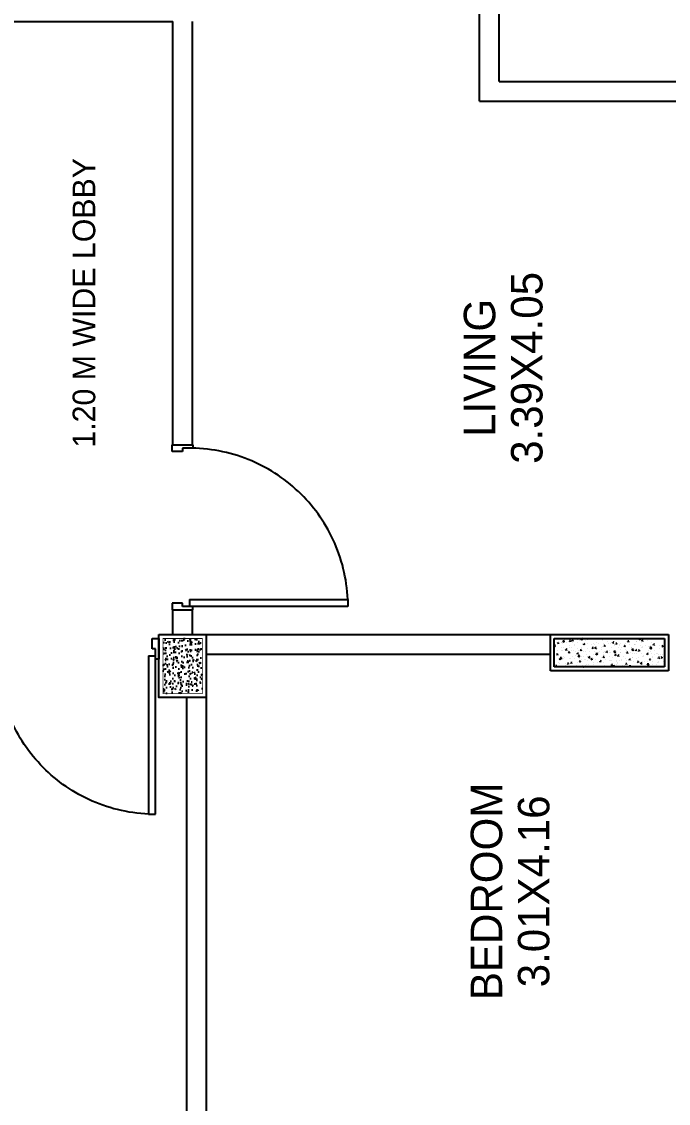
# Model space of a CAD drawing. Header units: inches. Extents: x 182687 to 187672, y -88924 to -84846.
# Drawn here: x 182988.7 to 183149.5, y -86506.3 to -86237.3 of the extents above; entities that cross this region are included whole.
import ezdxf
from ezdxf.enums import TextEntityAlignment as Align

# ---------------------------------------------------------------- set-up
doc = ezdxf.new("R2010")
doc.units = ezdxf.units.IN
doc.header["$MEASUREMENT"] = 0
doc.linetypes.add('PROYECCION', pattern=[19.049999999999997, 12.7, -6.35])
doc.styles.add('HemBha', font='GOTHIC.TTF')

# ---------------------------------------------------------------- blocks, each defined once
blk = doc.blocks.new('REVISED COL LAYOUT')
h = blk.add_hatch()
h.set_pattern_fill('AR-CONC', color=5, scale=10, angle=-90.00000000000001, style=0)
h.set_pattern_definition([(320, (94993.93391501803, -40189.34787815688), (-6.275213498259524, -71.72601826007535), [7.5, -82.5]), (265, (94993.93391501803, -40189.34787815688), (75.21921337000119, 13.87513336129999), [6, -66]), (10.45144445999999, (94993.41098061803, -40195.32504625688), (68.94399909686292, -57.85088467271121), [6.374019199999997, -70.11421119999996]), (316.1842, (95013.93391501803, -40189.34787815688), (-16.55192807930768, -106.7241330671572), [11.25, -123.75]), (6.635635489999992, (95012.55458431803, -40198.24155265688), (97.41186007745503, -93.46619456742285), [9.5610342, -105.171376]), (261.1841639899999, (95013.93391501803, -40189.34787815688), (97.41186002699901, -93.46619450547733), [9, -99.0000001]), (291, (95008.93391501803, -40199.34787815688), (-40.2618890665339, -59.69070521184616), [7.5, -82.5]), (236, (95008.93391501803, -40199.34787815688), (72.5150045046853, -24.33153319215819), [5.999999999999999, -65.99999999999999]), (341.4514447399999, (95005.57875761803, -40204.32210355689), (32.25311528063537, -84.02223767299711), [6.374019000000001, -70.1142112]), (307.5, (94993.93391501803, -40189.34787815688), (33.28938538313115, -1.215985531729073), [0, -65.19999999999999, 0, -67, 0, -66.25]), (277.5, (94993.93391501803, -40189.34787815688), (39.44117118823602, -26.30695374421487), [0, -38.19999999999999, 0, -63.7, 0, -25.25]), (237.5, (94993.93391501803, -40167.04787815688), (-2.255487173437985, -53.3822436172409), [0, -25, 0, -78, 0, -103.5]), (227.5, (94993.93391501803, -40157.04787815688), (10.01049823323176, -58.31861693423862), [0, -32.5, 0, -51.8, 0, -73.5])])
h.paths.add_polyline_path([(90508.44281144415, -47021.40372324393), (90508.44281144415, -47271.40372324393), (90158.44281144415, -47271.40372324393), (90158.44281144415, -47021.40372324393)])
at = {"color": 5}
for p, q in [((90303.44281144414, -49483.90372324394), (90533.44281144414, -49483.90372324394)), ((90303.44281144414, -50233.90372324394), (90303.44281144414, -49483.90372324394)), ((90533.44281144414, -49483.90372324394), (90533.44281144414, -50233.90372324394)), ((90328.44281144414, -49508.90372324394), (90508.44281144414, -49508.90372324394)), ((90328.44281144414, -50208.90372324394), (90328.44281144414, -49508.90372324394)), ((90508.44281144414, -49508.90372324394), (90508.44281144414, -50208.90372324394)), ((90533.44281144414, -50233.90372324394), (90303.44281144414, -50233.90372324394)), ((90508.44281144414, -50208.90372324394), (90328.44281144414, -50208.90372324394))]:
    blk.add_line(p, q, dxfattribs=at)
at = {"color": 5, "linetype": 'Continuous'}
for p, q in [((90330.83093936135, -49523.60322271083), (90335.65184643399, -49517.85788938744)), ((90330.83093828357, -49523.60322052362), (90336.80810647212, -49524.12615498011)), ((90332.26015534624, -49543.75375384116), (90332.26015534624, -49543.75375384116)), ((90333.29921956398, -49510.59733973375), (90333.29921956398, -49510.59733973375)), ((90333.47614087796, -49510.46436845802), (90333.47614087796, -49510.46436845802)), ((90336.80804157778, -49524.1262351465), (90335.65178049241, -49517.85796735832)), ((90351.29849206224, -49543.81549493942), (90351.29849206224, -49543.81549493942)), ((90357.2607330103, -49532.55402148126), (90357.2607330103, -49532.55402148126)), ((90366.1620431737, -49510.12666484014), (90366.1620431737, -49510.12666484014)), ((90373.09432116024, -49545.43106156033), (90380.09617435897, -49542.74330193874)), ((90373.0943226257, -49545.43105978463), (90378.06854806103, -49548.78621720546)), ((90376.33247481193, -49540.51970858587), (90376.33247481193, -49540.51970858587)), ((90377.77793643827, -49554.0698963264), (90386.67161097708, -49555.44922703289)), ((90377.78136284549, -49554.06630070696), (90385.57021238861, -49545.94864570107)), ((90378.06847275063, -49548.78621992425), (90380.09610045161, -49542.74330306907)), ((90378.56433232986, -49549.78054711776), (90378.56433232986, -49549.78054711776)), ((90382.38784307707, -49570.00207993559), (90382.38784307707, -49570.00207993559)), ((90383.60382860882, -49536.71269455245), (90383.60382860882, -49536.71269455245)), ((90386.67155746656, -49555.44916240544), (90385.56673251333, -49545.95217673649)), ((90395.45169905707, -49567.54959423575), (90395.45169905707, -49567.54959423575)), ((90402.55695762142, -49529.8784362091), (90407.37786469406, -49524.1331028857)), ((90402.55695654618, -49529.87843400145), (90408.53412473472, -49530.40136845794)), ((90408.53405927491, -49530.4014495079), (90407.37779818954, -49524.13318171971)), ((90414.20566851641, -49535.53360804306), (90414.20566851641, -49535.53360804306)), ((90415.57934994456, -49522.54352324802), (90415.57934994456, -49522.54352324802)), ((90419.54428679092, -49512.38215201358), (90419.54428679092, -49512.38215201358)), ((90431.9465759471, -49552.0360342912), (90431.9465759471, -49552.0360342912)), ((90432.89849533234, -49563.60022014736), (90432.89849533234, -49563.60022014736)), ((90434.11448086405, -49530.31083476423), (90434.11448086405, -49530.31083476423)), ((90451.0537524417, -49566.66026078688), (90451.0537524417, -49566.66026078688)), ((90453.77031599132, -49557.53909600251), (90453.77031599132, -49557.53909600251)), ((90457.11655954499, -49513.17794610125), (90464.11841274372, -49510.49018647966)), ((90457.11656104182, -49513.17794432984), (90462.09078647716, -49516.53310175067)), ((90462.09071042362, -49516.53310464362), (90464.11833812461, -49510.49018778844)), ((90472.92653040816, -49514.63763918703), (90472.92653040816, -49514.63763918703)), ((90473.8979668788, -49512.5330250148), (90473.8979668788, -49512.5330250148)), ((90474.28297480878, -49536.15364747929), (90480.26014299733, -49536.67658193578)), ((90474.2829758815, -49536.15364970735), (90479.10388295415, -49530.40831638396)), ((90476.0877351914, -49563.36447443333), (90476.0877351914, -49563.36447443333)), ((90477.36070618592, -49527.21908959865), (90477.36070618592, -49527.21908959865)), ((90480.26007697207, -49536.67666386929), (90479.1038158867, -49530.4083960811)), ((90484.50203100272, -49570.62186481966), (90493.39570554152, -49572.00119552615)), ((90484.50549591264, -49570.61822878628), (90492.29434545577, -49562.50057378039)), ((90484.83718360012, -49556.1025897869), (90484.83718360012, -49556.1025897869)), ((90485.32881956433, -49554.29152146463), (90485.32881956433, -49554.29152146463)), ((90486.05316913185, -49522.81320440378), (90486.05316913185, -49522.81320440378)), ((90493.39565144968, -49572.00113015673), (90492.29082649645, -49562.50414448778)), ((90502.39468893562, -49523.92330324509), (90502.39468893562, -49523.92330324509)), ((90329.82818428277, -49610.33252460742), (90329.82818428277, -49610.33252460742)), ((90331.04416981452, -49577.04313922428), (90331.04416981452, -49577.04313922428)), ((90333.00434944413, -49637.22647096194), (90333.00434944413, -49637.22647096194)), ((90337.13308212285, -49577.56009246898), (90337.13308212285, -49577.56009246898)), ((90344.70607274963, -49598.8224360898), (90349.52697982227, -49593.07710276641)), ((90344.70607164488, -49598.82243389363), (90350.68323983342, -49599.34536835011)), ((90348.76278798732, -49617.94606608595), (90355.76464118605, -49615.25830646436)), ((90348.76278943355, -49617.94606428932), (90353.73701486888, -49621.30122171014)), ((90350.68317460218, -49599.34544860476), (90349.5269135168, -49593.07718081657)), ((90350.02552106771, -49579.9608797741), (90350.02552106771, -49579.9608797741)), ((90353.73693963901, -49621.30122427209), (90355.76456734, -49615.25830741691)), ((90359.09085973701, -49600.88008223478), (90359.09085973701, -49600.88008223478)), ((90361.59176102799, -49614.41595041953), (90361.59176102799, -49614.41595041953)), ((90379.95587201363, -49636.58085070185), (90379.95587201363, -49636.58085070185)), ((90380.17564588234, -49614.31257244346), (90380.17564588234, -49614.31257244346)), ((90381.17185754536, -49603.29146531873), (90381.17185754536, -49603.29146531873)), ((90387.8987147722, -49574.9747792313), (90387.8987147722, -49574.9747792313)), ((90391.32296637839, -49627.21597272873), (90391.32296637839, -49627.21597272873)), ((90412.47310335423, -49603.13556940822), (90412.47310335423, -49603.13556940822)), ((90416.43209100972, -49605.09764958806), (90421.25299808236, -49599.35231626467)), ((90416.43208990748, -49605.09764737146), (90422.40925809603, -49605.62058182795)), ((90422.40919229931, -49605.62066296616), (90421.25293121394, -49599.35239517797)), ((90424.7467986975, -49606.10143197512), (90424.7467986975, -49606.10143197512)), ((90430.46652426886, -49630.17899091362), (90430.46652426886, -49630.17899091362)), ((90431.68250980061, -49596.88960553049), (90431.68250980061, -49596.88960553049)), ((90432.78502637206, -49585.69295062687), (90439.78687957079, -49583.00519100528)), ((90432.78502784966, -49585.69294883453), (90437.759253285, -49589.04810625535)), ((90433.55788949956, -49616.56805961689), (90433.55788949956, -49616.56805961689)), ((90437.75917731201, -49589.04810899145), (90439.78680501299, -49583.00519213628)), ((90449.64158331261, -49617.2054744955), (90449.64158331261, -49617.2054744955)), ((90449.78078144719, -49602.80564562156), (90449.78078144719, -49602.80564562156)), ((90461.34702140743, -49637.260716267), (90461.34702140743, -49637.260716267)), ((90465.8553469715, -49605.39105658166), (90465.8553469715, -49605.39105658166)), ((90473.60309675893, -49639.16215624301), (90473.60309675893, -49639.16215624301)), ((90482.40521253664, -49622.68136055317), (90482.40521253664, -49622.68136055317)), ((90483.62119806837, -49589.39197517004), (90483.62119806837, -49589.39197517004)), ((90486.94013311682, -49618.82354679034), (90486.94013311682, -49618.82354679034)), ((90487.65397515167, -49597.81954507876), (90487.65397515167, -49597.81954507876)), ((90488.15810926979, -49611.37286308632), (90492.97901634243, -49605.62752976293)), ((90488.15810817009, -49611.3728608493), (90494.13527635863, -49611.89579530578)), ((90492.47573158392, -49625.9548396934), (90499.47758478265, -49623.2670800718)), ((90492.47573307363, -49625.95483788442), (90497.44995850897, -49629.30999530524)), ((90494.13520999647, -49611.89587732755), (90492.9789489111, -49605.62760953936)), ((90497.44988187336, -49629.30999805864), (90499.47750957434, -49623.26708120346)), ((90507.96020024686, -49607.19497626226), (90507.96020024686, -49607.19497626226)), ((90328.44281144407, -49688.92117829694), (90331.43310801317, -49687.77331098997)), ((90328.44281144407, -49693.16689694399), (90329.40548167673, -49693.81622621483)), ((90328.61219875106, -49643.62190999055), (90328.61219875106, -49643.62190999055)), ((90329.4054065274, -49693.81622861992), (90331.43303422838, -49687.77331176474)), ((90335.28480728375, -49653.85712160777), (90335.28480728375, -49653.85712160777)), ((90336.838212003, -49704.18922369719), (90336.838212003, -49704.18922369719)), ((90339.19569142126, -49651.71096754764), (90339.19569142126, -49651.71096754764)), ((90356.96586289046, -49659.18315270945), (90356.96586289046, -49659.18315270945)), ((90358.58120613793, -49674.04164946877), (90363.40211321057, -49668.29631614537)), ((90358.58120500618, -49674.04164726363), (90364.55837319473, -49674.56458172011)), ((90364.55830762658, -49674.56466206302), (90363.4020465412, -49668.29639427483)), ((90372.13289120907, -49684.98377435158), (90372.13289120907, -49684.98377435158)), ((90373.10446244564, -49705.06598983808), (90373.10446244564, -49705.06598983808)), ((90377.52390095015, -49703.15962146812), (90377.52390095015, -49703.15962146812)), ((90378.73988648188, -49669.87023608499), (90378.73988648188, -49669.87023608499)), ((90391.03583649722, -49668.03372484665), (90399.92951103603, -49669.41305555314)), ((90391.03930139518, -49668.03008885694), (90398.82815093831, -49659.91243385105)), ((90392.5779350385, -49653.96645472108), (90392.5779350385, -49653.96645472108)), ((90395.15682893722, -49694.17872546394), (90395.15682893722, -49694.17872546394)), ((90397.16687395876, -49681.68798799803), (90397.16687395876, -49681.68798799803)), ((90398.43984495326, -49645.54260316335), (90398.43984495326, -49645.54260316335)), ((90399.92945688225, -49669.4129902342), (90398.82463192902, -49659.91600456525)), ((90408.45349319918, -49658.20795515248), (90415.45534639791, -49655.52019553089)), ((90408.45349465751, -49658.20795333921), (90413.42772009285, -49661.56311076003)), ((90413.42764420039, -49661.56311333929), (90415.45527190137, -49655.52019648411)), ((90415.28447982471, -49649.17265447624), (90415.28447982471, -49649.17265447624)), ((90423.47382770295, -49642.2468168098), (90423.47382770295, -49642.2468168098)), ((90426.4867060629, -49707.32147701154), (90426.4867060629, -49707.32147701154)), ((90428.0345532054, -49696.75776167988), (90428.0345532054, -49696.75776167988)), ((90429.25053873713, -49663.46837629675), (90429.25053873713, -49663.46837629675)), ((90430.307224398, -49680.31686296703), (90435.12813147064, -49674.57152964363)), ((90430.30722326878, -49680.31686074146), (90436.28439145733, -49680.83979519795)), ((90435.04006766324, -49676.70188745522), (90435.04006766324, -49676.70188745522)), ((90436.28432532371, -49680.83987642442), (90435.12806423834, -49674.57160863623)), ((90445.96017865575, -49656.22194189451), (90445.96017865575, -49656.22194189451)), ((90453.47544587147, -49684.16822723073), (90453.47544587147, -49684.16822723073)), ((90468.14419841101, -49698.46984421901), (90475.14605160974, -49695.78208459742)), ((90468.14419988148, -49698.4698423891), (90473.11842531682, -49701.82499980993)), ((90471.88815158853, -49707.82854019905), (90471.88815158853, -49707.82854019905)), ((90473.11834876174, -49701.82500240648), (90475.14597646272, -49695.7820855513)), ((90479.86894968014, -49709.57696418498), (90479.86894968014, -49709.57696418498)), ((90479.9732414732, -49689.26013131942), (90479.9732414732, -49689.26013131942)), ((90481.18922700491, -49655.9707459363), (90481.18922700491, -49655.9707459363)), ((90496.92213433822, -49704.53275384549), (90496.92213433822, -49704.53275384549)), ((90497.75993106166, -49684.58569333991), (90506.65360560047, -49685.9650240464)), ((90497.76343446237, -49684.58201693625), (90505.55228400549, -49676.46436193036)), ((90498.19510533275, -49668.38736901081), (90498.19510533275, -49668.38736901081)), ((90499.34242227297, -49658.47742906794), (90499.34242227297, -49658.47742906794)), ((90502.03324265807, -49686.59207646527), (90506.85414973072, -49680.84674314188)), ((90502.03324153139, -49686.5920742193), (90508.01040971994, -49687.11500867578)), ((90506.65355086538, -49685.96495798549), (90505.54872591214, -49676.46797231654)), ((90508.01034302087, -49687.11509078581), (90506.8540819355, -49680.84682299762)), ((90332.7094793243, -49763.85560219017), (90332.7094793243, -49763.85560219017)), ((90340.80700497371, -49716.24299287333), (90340.80700497371, -49716.24299287333)), ((90344.55296647032, -49760.5703303745), (90344.55296647032, -49760.5703303745)), ((90345.82593746485, -49724.42494553982), (90345.82593746485, -49724.42494553982)), ((90353.20929412989, -49755.89687515094), (90353.20929412989, -49755.89687515094)), ((90370.85992021454, -49721.12915918627), (90370.85992021454, -49721.12915918627)), ((90372.45633952621, -49749.26086284773), (90377.27724659885, -49743.51552952434)), ((90372.45633836747, -49749.26086063363), (90378.43350655602, -49749.78379509012)), ((90375.09192988671, -49769.73839223437), (90375.09192988671, -49769.73839223437)), ((90376.30791541842, -49736.44900685125), (90376.30791541842, -49736.44900685125)), ((90378.43344065097, -49749.78387552128), (90377.2771795656, -49743.51560773309)), ((90382.4261601748, -49755.5842298317), (90382.4261601748, -49755.5842298317)), ((90384.12196002627, -49730.7229596781), (90391.123813225, -49728.0352000565)), ((90384.12196146537, -49730.7229578439), (90389.0961869007, -49734.07811526473)), ((90389.09611108877, -49734.07811768712), (90391.12373878976, -49728.03520083195)), ((90391.02809625854, -49753.84510395694), (90391.02809625854, -49753.84510395694)), ((90394.18924859096, -49718.49848004676), (90394.18924859096, -49718.49848004676)), ((90404.2972399449, -49781.99387700691), (90412.08608948803, -49773.87622200102)), ((90406.59153774712, -49758.15236232438), (90406.59153774712, -49758.15236232438)), ((90408.73311391902, -49716.14305864347), (90408.73311391902, -49716.14305864347)), ((90413.18735629795, -49783.37681806296), (90412.08253134471, -49773.87983239401)), ((90414.98960970486, -49775.80178570445), (90414.98960970486, -49775.80178570445)), ((90425.60258214196, -49763.33653244613), (90425.60258214196, -49763.33653244613)), ((90426.81856767369, -49730.047147063), (90426.81856767369, -49730.047147063)), ((90443.81266523809, -49770.98484874463), (90450.81451843682, -49768.29708912304)), ((90443.81266668934, -49770.98484689379), (90448.78689212467, -49774.34000431462)), ((90444.18235778628, -49755.53607634598), (90449.00326485893, -49749.79074302258)), ((90444.18235663007, -49755.53607411146), (90450.15952481862, -49756.05900856795)), ((90445.58119784431, -49747.26971138729), (90445.58119784431, -49747.26971138729)), ((90447.57149220823, -49720.75396722021), (90447.57149220823, -49720.75396722021)), ((90448.78681565012, -49774.34000675431), (90450.8144433511, -49768.29708989913)), ((90450.1594583481, -49756.05908988268), (90449.00319726273, -49749.79082209449)), ((90449.34671319276, -49743.83460572369), (90449.34671319276, -49743.83460572369)), ((90459.97378136437, -49760.40784949781), (90459.97378136437, -49760.40784949781)), ((90470.615180594, -49743.97392503373), (90470.615180594, -49743.97392503373)), ((90473.30822663908, -49765.7912874712), (90473.30822663908, -49765.7912874712)), ((90477.54127040974, -49755.83890208568), (90477.54127040974, -49755.83890208568)), ((90478.75725594147, -49722.54951670254), (90478.75725594147, -49722.54951670254)), ((90482.18142055426, -49778.42899567916), (90482.18142055426, -49778.42899567916)), ((90500.95373582546, -49723.00945439365), (90500.95373582546, -49723.00945439365)), ((90507.66533012701, -49733.82410749048), (90507.66533012701, -49733.82410749048)), ((90329.81225268634, -49834.46657220817), (90329.81225268634, -49834.46657220817)), ((90333.73582153703, -49806.99641026796), (90333.73582153703, -49806.99641026796)), ((90336.54334188315, -49830.81835492539), (90336.54334188315, -49830.81835492539)), ((90354.82060768236, -49820.42890047663), (90354.82060768236, -49820.42890047663)), ((90356.11920643058, -49795.02540101994), (90356.11920643058, -49795.02540101994)), ((90356.67099277063, -49785.81228393767), (90356.67099277063, -49785.81228393767)), ((90359.79042685335, -49803.23796420371), (90366.79228005208, -49800.55020458212)), ((90359.7904282732, -49803.23796234858), (90364.76465370854, -49806.59311976941)), ((90364.76457797716, -49806.59312203496), (90366.79220567814, -49800.55020517978)), ((90372.65995882325, -49836.31716300063), (90372.65995882325, -49836.31716300063)), ((90373.87594435498, -49803.02777761749), (90373.87594435498, -49803.02777761749)), ((90386.33147291449, -49824.48007622668), (90391.15237998714, -49818.73474290329)), ((90386.33147172877, -49824.48007400362), (90392.30863991732, -49825.00300846011)), ((90387.1180651543, -49809.2518974414), (90387.1180651543, -49809.2518974414)), ((90392.30857367537, -49825.00308897954), (90391.15231259, -49818.73482119135)), ((90392.96729035585, -49826.15205376376), (90392.96729035585, -49826.15205376376)), ((90394.86195881739, -49820.80785669217), (90394.86195881739, -49820.80785669217)), ((90404.29373655618, -49781.99755336691), (90413.18741109499, -49783.3768840734)), ((90408.20285129962, -49822.68438765007), (90408.20285129962, -49822.68438765007)), ((90418.00127310555, -49822.8562674102), (90418.00127310555, -49822.8562674102)), ((90419.27424410009, -49786.71088257552), (90419.27424410009, -49786.71088257552)), ((90419.48113206521, -49843.49985327023), (90426.48298526394, -49840.81209364864)), ((90419.48113349717, -49843.49985139848), (90424.45535893251, -49846.8550088193)), ((90423.1706110785, -49829.9153032124), (90423.1706110785, -49829.9153032124)), ((90424.38659661023, -49796.62591782927), (90424.38659661023, -49796.62591782927)), ((90424.4552825385, -49846.85501110215), (90426.48291023949, -49840.81209424697)), ((90440.50030877153, -49811.50738461484), (90440.50030877153, -49811.50738461484)), ((90444.30822684978, -49783.41509622196), (90444.30822684978, -49783.41509622196)), ((90453.18057575163, -49810.79735845894), (90453.18057575163, -49810.79735845894)), ((90455.87446681003, -49817.8701668674), (90455.87446681003, -49817.8701668674)), ((90458.05749117456, -49830.75528972496), (90462.87839824721, -49825.00995640156)), ((90458.05748999138, -49830.75528748146), (90464.03465817992, -49831.27822193794)), ((90461.58509491685, -49824.93987482351), (90461.58509491685, -49824.93987482351)), ((90464.0345913725, -49831.27830334094), (90462.87833028713, -49825.01003555275)), ((90475.1092993463, -49822.41767285194), (90475.1092993463, -49822.41767285194)), ((90476.32528487801, -49789.12828746882), (90476.32528487801, -49789.12828746882)), ((90493.88255238876, -49813.76287178828), (90493.88255238876, -49813.76287178828)), ((90503.50337044995, -49811.24673781115), (90508.44281144427, -49809.35066406024)), ((90503.5033719133, -49811.24673594369), (90508.44281144431, -49814.57842997578)), ((90328.4805880427, -49893.42407610739), (90333.30149511535, -49887.678742784)), ((90328.48058682747, -49893.4240738958), (90334.45775501602, -49893.94700835229)), ((90332.41460920447, -49890.48473341839), (90332.41460920447, -49890.48473341839)), ((90334.45768900268, -49893.9470880764), (90333.30142791731, -49887.67882028821)), ((90335.45889368046, -49875.75296872931), (90342.4607468792, -49873.06520910772)), ((90335.45889508104, -49875.75296685328), (90340.43312051638, -49879.10812427411)), ((90340.35338286746, -49905.03439614022), (90340.35338286746, -49905.03439614022)), ((90340.43304486554, -49879.10812638279), (90342.46067256652, -49873.06520952762)), ((90347.74942424567, -49911.18231787127), (90347.74942424567, -49911.18231787127)), ((90356.37612265079, -49912.4414151659), (90356.37612265079, -49912.4414151659)), ((90365.38736561715, -49901.73860978667), (90365.38736561715, -49901.73860978667)), ((90366.66033661165, -49865.59322495198), (90366.66033661165, -49865.59322495198)), ((90367.22289683855, -49860.08278275426), (90367.22289683855, -49860.08278275426)), ((90370.2279877598, -49902.89593376689), (90370.2279877598, -49902.89593376689)), ((90371.44397329152, -49869.60654838377), (90371.44397329152, -49869.60654838377)), ((90390.73322613869, -49880.47423518514), (90390.73322613869, -49880.47423518514)), ((90391.69431936134, -49862.29743859843), (90391.69431936134, -49862.29743859843)), ((90395.1495988923, -49916.01485779585), (90402.15145209103, -49913.32709817426)), ((90395.14960030501, -49916.01485590317), (90400.12382574035, -49919.370013324)), ((90400.12374942689, -49919.37001544998), (90402.15137712787, -49913.3270985948)), ((90400.20660630277, -49899.69928960566), (90405.02751337542, -49893.95395628227)), ((90400.20660509008, -49899.69928737364), (90406.18377327862, -49900.22222183012)), ((90401.13166786292, -49913.4378050447), (90401.13166786292, -49913.4378050447)), ((90403.26055932163, -49896.75250924387), (90403.26055932163, -49896.75250924387)), ((90406.18370669977, -49900.2223024378), (90405.0274456144, -49893.95403464961)), ((90414.69473958501, -49902.43091693264), (90414.69473958501, -49902.43091693264)), ((90417.55163661513, -49895.96138188718), (90426.44531115393, -49897.34071259367)), ((90417.55517849461, -49895.95766515687), (90425.34402803774, -49887.84001015098)), ((90420.60514045577, -49862.33826992768), (90420.60514045577, -49862.33826992768)), ((90420.73864001504, -49896.49407397867), (90420.73864001504, -49896.49407397867)), ((90421.95462554679, -49863.20468859552), (90421.95462554679, -49863.20468859552)), ((90426.44525571364, -49897.34064589172), (90425.3404307604, -49887.84366022277)), ((90429.56751306582, -49857.31133805562), (90429.56751306582, -49857.31133805562)), ((90449.05184307293, -49870.46373695192), (90449.05184307293, -49870.46373695192)), ((90454.51391148019, -49915.69329221816), (90454.51391148019, -49915.69329221816)), ((90466.41559699114, -49888.43799079945), (90466.41559699114, -49888.43799079945)), ((90471.93262456286, -49905.97450310392), (90476.7535316355, -49900.22916978053)), ((90471.93262335268, -49905.97450085147), (90477.90979154123, -49906.49743530796)), ((90472.67732828282, -49888.99644361822), (90472.67732828282, -49888.99644361822)), ((90473.01335651925, -49892.42041869942), (90473.01335651925, -49892.42041869942)), ((90473.89331381455, -49855.70705823509), (90473.89331381455, -49855.70705823509)), ((90473.98738407303, -49864.59375710112), (90473.98738407303, -49864.59375710112)), ((90477.9097243969, -49906.49751679919), (90476.75346331153, -49900.229249011)), ((90479.17183727704, -49883.76174233677), (90486.17369047577, -49881.07398271518)), ((90479.17183872114, -49883.76174044837), (90484.14606415648, -49887.11689786919)), ((90484.14598709987, -49887.11690016935), (90486.17361480085, -49881.07398331417)), ((90491.44957974083, -49885.1422044459), (90491.44957974083, -49885.1422044459)), ((90492.72255073533, -49848.99681961121), (90492.72255073533, -49848.99681961121)), ((90507.37046000717, -49860.45323871869), (90507.37046000717, -49860.45323871869)), ((90336.24847176333, -49957.44748615361), (90336.24847176333, -49957.44748615361)), ((90339.08041187293, -49941.1797809749), (90339.08041187293, -49941.1797809749)), ((90342.35572143098, -49968.64328948637), (90347.17662850363, -49962.89795616297)), ((90342.35572018877, -49968.6432872658), (90348.33288837732, -49969.16622172228)), ((90348.33282202708, -49969.16630153466), (90347.1765609417, -49962.89803374647)), ((90350.64665183319, -49975.63485162034), (90350.64665183319, -49975.63485162034)), ((90367.79601669633, -49969.47470453317), (90367.79601669633, -49969.47470453317)), ((90368.834210391, -49924.61480807994), (90368.834210391, -49924.61480807994)), ((90369.01200222806, -49936.18531915003), (90369.01200222806, -49936.18531915003)), ((90376.95360557741, -49936.19368043209), (90376.95360557741, -49936.19368043209)), ((90381.23649954717, -49964.26869035754), (90381.23649954717, -49964.26869035754)), ((90394.56708869756, -49947.4369879204), (90394.56708869756, -49947.4369879204)), ((90413.8016895027, -49967.32033317592), (90413.8016895027, -49967.32033317592)), ((90414.08173969107, -49974.91850298463), (90418.90264676372, -49969.17316966123)), ((90414.08173845138, -49974.91850074363), (90420.05890663993, -49975.44143520012)), ((90418.30666895158, -49963.07284474492), (90418.30666895158, -49963.07284474492)), ((90420.05883972417, -49975.44151589605), (90418.9025786388, -49969.17324810787)), ((90419.52265448331, -49929.7834593618), (90419.52265448331, -49929.7834593618)), ((90422.21645400824, -49926.87029525337), (90422.21645400824, -49926.87029525337)), ((90434.6187431644, -49966.52417753099), (90434.6187431644, -49966.52417753099)), ((90438.83567225239, -49964.02454682237), (90438.83567225239, -49964.02454682237)), ((90440.10864324692, -49927.87916198768), (90440.10864324692, -49927.87916198768)), ((90452.88570563178, -49937.42648968714), (90452.88570563178, -49937.42648968714)), ((90454.84030410415, -49956.27674686238), (90461.84215730288, -49953.58898724079)), ((90454.84030552898, -49956.27674495307), (90459.81453096432, -49959.63190237389)), ((90459.81445398825, -49959.63190451718), (90461.84208168923, -49953.58898766201)), ((90465.14262599661, -49924.58337563412), (90465.14262599661, -49924.58337563412)), ((90470.24535721935, -49955.57521438448), (90470.24535721935, -49955.57521438448)), ((90471.46134275109, -49922.28582900134), (90471.46134275109, -49922.28582900134)), ((90475.59869762551, -49929.12578242683), (90475.59869762551, -49929.12578242683)), ((90476.70886595687, -49959.03844627956), (90476.70886595687, -49959.03844627956)), ((90485.80775795114, -49981.19371648289), (90490.62866502379, -49975.4483831595)), ((90485.80775671398, -49981.19371422147), (90491.78492490253, -49981.71664867795)), ((90488.00098678166, -49968.77966470442), (90488.00098678166, -49968.77966470442)), ((90491.7848574213, -49981.71673025745), (90490.62859633593, -49975.44846246926)), ((90503.01581970109, -49919.59727509132), (90503.01581970109, -49919.59727509132)), ((90507.8961550974, -49917.94877939158), (90507.8961550974, -49917.94877939158)), ((90328.44281144411, -49988.83190139282), (90331.87783352028, -49985.25187022165)), ((90328.44281144411, -49994.04903157753), (90332.97911664845, -49994.75257262067)), ((90329.4655694824, -50026.5452285098), (90329.4655694824, -50026.5452285098)), ((90332.97906114622, -49994.75250596917), (90331.87423619299, -49985.25552030022)), ((90332.11973908462, -50017.11386464661), (90332.11973908462, -50017.11386464661)), ((90356.08125253094, -50039.07054639411), (90356.08125253094, -50039.07054639411)), ((90356.23085481928, -50043.86250286533), (90361.05176189193, -50038.11716954194)), ((90356.23085355008, -50043.8625006358), (90362.20802173862, -50044.38543509228)), ((90362.20795505148, -50044.38551499291), (90361.0516939661, -50038.11724720473)), ((90361.18778201425, -50046.20267555239), (90361.18778201425, -50046.20267555239)), ((90361.7630269543, -50015.36822547457), (90361.7630269543, -50015.36822547457)), ((90365.36404563286, -50036.05347529943), (90365.36404563286, -50036.05347529943)), ((90366.5800311646, -50002.76408991629), (90366.5800311646, -50002.76408991629)), ((90370.8180657194, -49988.52986232146), (90377.81991891813, -49985.84210269987)), ((90370.81806711284, -49988.52986040784), (90375.79229254817, -49991.88501782867)), ((90375.79221631527, -49991.88501979782), (90377.81984401625, -49985.84210294264)), ((90382.84781309962, -50028.80071568324), (90382.84781309962, -50028.80071568324)), ((90386.22176476395, -50042.90688919884), (90386.22176476395, -50042.90688919884)), ((90387.49473575848, -50006.76150436415), (90387.49473575848, -50006.76150436415)), ((90390.43835601887, -50007.10336641336), (90390.43835601887, -50007.10336641336)), ((90412.52871850817, -50003.46571801059), (90412.52871850817, -50003.46571801059)), ((90414.3998694652, -50029.06004816087), (90414.3998694652, -50029.06004816087)), ((90415.14527057158, -50017.62371264801), (90415.14527057158, -50017.62371264801)), ((90415.87469788812, -50029.6516155112), (90415.87469788812, -50029.6516155112)), ((90417.09068341984, -49996.36223012806), (90417.09068341984, -49996.36223012806)), ((90424.09495846843, -50037.92078865603), (90424.09495846843, -50037.92078865603)), ((90427.95687307935, -50050.1377163636), (90432.777780152, -50044.39238304021)), ((90427.95687181268, -50050.13771411363), (90433.93404000123, -50050.66064857012)), ((90430.50877093125, -50028.79175138799), (90437.51062412998, -50026.10399176639)), ((90430.5087723368, -50028.79174945773), (90435.48299777214, -50032.14690687856)), ((90430.80953667409, -50009.92521040744), (90439.7032112129, -50011.30454111393)), ((90430.81311704432, -50009.92145330684), (90438.60196658745, -50001.80379830095)), ((90433.93397274856, -50050.66072935431), (90432.77771166319, -50044.39246156612)), ((90435.48292087663, -50032.14690886502), (90437.51054857761, -50026.10399200984)), ((90436.2300567169, -50031.05620285669), (90436.2300567169, -50031.05620285669)), ((90439.70315512933, -50011.30447372048), (90438.5983301761, -50001.80748805153)), ((90448.7569729531, -49997.09286818015), (90448.7569729531, -49997.09286818015)), ((90450.40191221265, -49998.47961746779), (90450.40191221265, -49998.47961746779)), ((90467.8133861559, -50022.15398515074), (90467.8133861559, -50022.15398515074)), ((90468.52751418881, -50019.87919982144), (90468.52751418881, -50019.87919982144)), ((90469.02937168763, -49988.86459976761), (90469.02937168763, -49988.86459976761)), ((90472.71848639942, -50019.04954992765), (90472.71848639942, -50019.04954992765)), ((90487.24999613794, -50029.60627021162), (90487.24999613794, -50029.60627021162)), ((90489.61230033413, -50033.31169003012), (90489.61230033413, -50033.31169003012)), ((90499.68289133943, -50056.41292986186), (90504.50379841207, -50050.66759653847)), ((90505.6599904457, -50056.93594371571), (90504.50372936032, -50050.66767592752)), ((90507.07558988732, -49987.08236994689), (90507.07558988732, -49987.08236994689)), ((90333.60785727552, -50121.7892315753), (90333.60785727552, -50121.7892315753)), ((90334.88082827005, -50085.64384674063), (90334.88082827005, -50085.64384674063)), ((90335.95360164349, -50084.07661738184), (90335.95360164349, -50084.07661738184)), ((90337.3433421686, -50107.33707043444), (90346.23701670741, -50108.71640114093)), ((90337.34692252686, -50107.3333133775), (90345.13577206999, -50099.21565837161)), ((90341.86785863856, -50066.19911078742), (90341.86785863856, -50066.19911078742)), ((90346.23696056192, -50108.71633379793), (90345.13213560868, -50099.21934812898)), ((90346.4865325465, -50061.04486684707), (90353.48838574524, -50058.35710722548)), ((90346.48653392067, -50061.04486491253), (90351.460759356, -50064.40002233336)), ((90351.46068320365, -50064.40002414565), (90353.48831090464, -50058.35710729047)), ((90359.91481101974, -50082.34806038707), (90359.91481101974, -50082.34806038707)), ((90362.93207456941, -50102.63224606569), (90362.93207456941, -50102.63224606569)), ((90364.14806010114, -50069.34286068256), (90364.14806010114, -50069.34286068256)), ((90370.10598820756, -50119.08171624431), (90374.92689528021, -50113.33638292091)), ((90370.10598691137, -50119.08171400581), (90376.08315509991, -50119.60464846229)), ((90371.48105098, -50116.8031310325), (90371.48105098, -50116.8031310325)), ((90376.08308807587, -50119.60472845117), (90374.9268269905, -50113.33646066298)), ((90375.77662966294, -50119.55413307787), (90375.77662966294, -50119.55413307787)), ((90394.27221857771, -50074.06611914861), (90394.27221857771, -50074.06611914861)), ((90395.25010225581, -50068.45459796085), (90395.25010225581, -50068.45459796085)), ((90397.78800472422, -50077.36195984427), (90397.78800472422, -50077.36195984427)), ((90406.17723775833, -50101.30675591361), (90413.17909095706, -50098.61899629202)), ((90406.17723914464, -50101.30675396242), (90411.15146457998, -50104.66191138325)), ((90411.15138776501, -50104.66191321285), (90413.179015466, -50098.61899635768)), ((90413.44272682467, -50096.23038627745), (90413.44272682467, -50096.23038627745)), ((90414.6587123564, -50062.94100089432), (90414.6587123564, -50062.94100089432)), ((90429.1588732802, -50121.80962025132), (90429.1588732802, -50121.80962025132)), ((90434.63608864951, -50108.48861258808), (90434.63608864951, -50108.48861258808)), ((90441.83200646764, -50125.35692974257), (90446.65291354028, -50119.61159641918)), ((90444.07105559402, -50123.88524145681), (90451.85990513714, -50115.76758645092)), ((90447.80910577296, -50125.87994281257), (90446.65284468759, -50119.61167502438)), ((90448.63234587303, -50070.71008513429), (90448.63234587303, -50070.71008513429)), ((90452.96105454503, -50125.26830154924), (90451.8562295918, -50115.77131588029)), ((90452.59083551196, -50064.05562091537), (90452.59083551196, -50064.05562091537)), ((90459.6700713992, -50105.19282623452), (90459.6700713992, -50105.19282623452)), ((90460.94304239373, -50069.04744139985), (90460.94304239373, -50069.04744139985)), ((90464.1654295607, -50122.02214130013), (90464.1654295607, -50122.02214130013)), ((90465.38141509246, -50088.732755917), (90465.38141509246, -50088.732755917)), ((90466.59740062417, -50055.44337053387), (90466.59740062417, -50055.44337053387)), ((90485.97702514342, -50065.7516550463), (90485.97702514342, -50065.7516550463)), ((90490.19947614307, -50069.05364045453), (90497.2013293418, -50066.36588083293)), ((90490.19947756077, -50069.05363850763), (90495.17370299611, -50072.40879592845)), ((90495.17362543802, -50072.40879793221), (90497.201253139, -50066.36588107704)), ((90497.54326510368, -50100.20672569172), (90497.54326510368, -50100.20672569172)), ((90499.68289007529, -50056.41292759147), (90505.66005826383, -50056.93586204795)), ((90502.01458949031, -50072.96557230774), (90502.01458949031, -50072.96557230774)), ((90506.7807197675, -50113.71150117512), (90506.7807197675, -50113.71150117512)), ((90328.44281144413, -50131.14620645975), (90329.15685257231, -50130.8721117511)), ((90328.44281144413, -50132.9999378076), (90329.15677779302, -50130.87211163831)), ((90331.82486896479, -50143.74299587482), (90331.82486896479, -50143.74299587482)), ((90343.47917219104, -50130.73113611311), (90343.47917219104, -50130.73113611311)), ((90345.1740972358, -50156.24430222073), (90345.1740972358, -50156.24430222073)), ((90355.78638241111, -50165.69967762232), (90355.78638241111, -50165.69967762232)), ((90355.8814613472, -50170.38501839073), (90355.8814613472, -50170.38501839073)), ((90360.50010350597, -50169.21101683195), (90360.50010350597, -50169.21101683195)), ((90361.71608903768, -50135.92163144881), (90361.71608903768, -50135.92163144881)), ((90381.84570458544, -50173.82176043922), (90388.84755778417, -50171.13400081763)), ((90381.84570595251, -50173.82175846713), (90386.81993138784, -50177.17691588795)), ((90382.02218116108, -50187.37095496455), (90382.02218116108, -50187.37095496455)), ((90383.98112159585, -50194.30092962328), (90388.80202866849, -50188.55559629988)), ((90386.8198546534, -50177.17691756069), (90388.84748235438, -50171.13400070551)), ((90389.95822110027, -50194.82394190943), (90388.8019600149, -50188.55567412124)), ((90390.14348589903, -50133.73249764159), (90390.14348589903, -50133.73249764159)), ((90396.86141580826, -50132.98662328655), (90396.86141580826, -50132.98662328655)), ((90407.05616391078, -50184.07516861099), (90407.05616391078, -50184.07516861099)), ((90408.3291349053, -50147.92978377632), (90408.3291349053, -50147.92978377632)), ((90409.26370496445, -50172.64050556416), (90409.26370496445, -50172.64050556416)), ((90411.01075576119, -50162.80915704371), (90411.01075576119, -50162.80915704371)), ((90412.22674129295, -50129.51977166058), (90412.22674129295, -50129.51977166058)), ((90414.10499934535, -50155.6891793891), (90414.10499934535, -50155.6891793891)), ((90433.363117655, -50144.63399742276), (90433.363117655, -50144.63399742276)), ((90441.83200517397, -50125.35692748364), (90447.80917336252, -50125.87986194013)), ((90444.06743673305, -50123.8890389277), (90452.96111127186, -50125.26836963419)), ((90444.92935761526, -50179.08906806819), (90444.92935761526, -50179.08906806819)), ((90448.46210283325, -50123.72199940836), (90448.46210283325, -50123.72199940836)), ((90450.24365942553, -50135.24211045999), (90450.24365942553, -50135.24211045999)), ((90452.29596539211, -50190.68475214359), (90452.29596539211, -50190.68475214359)), ((90461.73345849727, -50188.60091206638), (90461.73345849727, -50188.60091206638)), ((90462.64594858167, -50174.8959927376), (90462.64594858167, -50174.8959927376)), ((90462.94944402899, -50155.31152668326), (90462.94944402899, -50155.31152668326)), ((90465.86794297019, -50141.56864498014), (90472.86979616892, -50138.88088535854)), ((90465.86794436861, -50141.56864301232), (90470.84216980395, -50144.92380043314)), ((90470.8420923264, -50144.92380228005), (90472.86972002739, -50138.88088542487)), ((90471.23631135948, -50139.64789687996), (90471.23631135948, -50139.64789687996)), ((90472.42361627957, -50145.67868115586), (90472.42361627957, -50145.67868115586)), ((90482.54111689745, -50124.06510742475), (90482.54111689745, -50124.06510742475)), ((90503.62590304278, -50137.49759763342), (90503.62590304278, -50137.49759763342)), ((90508.08439528476, -50170.77454962378), (90508.08439528476, -50170.77454962378)), ((90359.28411797421, -50202.50040221508), (90359.28411797421, -50202.50040221508)), ((90383.98112027267, -50194.3009273758), (90389.95828846122, -50194.82386183229)), ((90393.97734845788, -50200.69525037682), (90393.97734845788, -50200.69525037682)), ((90409.79477022948, -50196.09854242684), (90409.79477022948, -50196.09854242684)), ((90455.70713985592, -50200.57614312153), (90460.52804692856, -50194.83080979814)), ((90455.70713853528, -50200.57614085363), (90461.68430672382, -50201.09907531012)), ((90461.68423879736, -50201.09915627083), (90460.52797771199, -50194.83088848264)), ((90506.81142429024, -50206.91993445846), (90506.81142429024, -50206.91993445846))]:
    blk.add_line(p, q, dxfattribs=at)
at = {"color": 5}
blk.add_lwpolyline([(90533.44281144415, -46996.40372324393), (90533.44281144415, -47296.40372324393), (90133.44281144415, -47296.40372324393), (90133.44281144415, -46996.40372324393)], close=True, dxfattribs=at)
at = {"color": 5, "const_width": 5}
blk.add_lwpolyline([(90508.44281144415, -47021.40372324393), (90508.44281144415, -47271.40372324393), (90158.44281144415, -47271.40372324393), (90158.44281144415, -47021.40372324393)], close=True, dxfattribs=at)
blk = doc.blocks.new('PUERTA-M-120')
at = {"color": 6}
for p, q in [((-0.07499999999998863, 0.1249999999997868), (-0.07499999999998863, 1.274999999999785)), ((-0.07499999999998863, 1.274999999999785), (-0.02499999999999147, 1.274999999999785)), ((-0.02499999999999147, 1.274999999999785), (-0.02500000000000568, 0.1249999999997868)), ((-1.200000000000003, 0), (-1.200000000000003, 0.1500000000000057)), ((-1.200000000000003, 0.1500000000000057), (-1.175000000000011, 0.1500000000000057)), ((-1.175000000000011, 0.1500000000000057), (-1.174999999999983, 0.07500000000000284)), ((-0.07499999999998863, 0.1249999999997868), (-0.02500000000000568, 0.1249999999997868)), ((0, 0.1500000000000057), (-0.02499999999999147, 0.1500000000000057)), ((-0.02499999999999147, 0.1500000000000057), (-0.0250000000000199, 0.07500000000000284)), ((0, 0), (0, 0.1500000000000057)), ((-1.149999999999977, 0), (-1.200000000000003, 0)), ((-1.174999999999983, 0.07500000000000284), (-1.149999999999991, 0.07500000000000284)), ((-1.149999999999991, 0.07500000000000284), (-1.149999999999977, 0)), ((-0.0250000000000199, 0.07500000000000284), (-0.05000000000001137, 0.07500000000000284)), ((-0.05000000000001137, 0.07500000000000284), (-0.05000000000002558, 0)), ((-0.05000000000002558, 0), (0, 0))]:
    blk.add_line(p, q, dxfattribs=at)
at = {"color": 6, "linetype": 'PROYECCION'}
blk.add_arc((-0.02370747830221376, 0.12478503323198), 1.151358064443369, 92.55334815279808, 180.6113596924271, dxfattribs=at)

msp = doc.modelspace()

# ---------------------------------------------------------------- linework, layer by layer
for p, q in [((183102.5695316204, -86257.03993111866), (183102.5695316204, -86230.62688764202)), ((183107.460835968, -86252.148626771), (183107.460835968, -86230.62688764202)), ((182979.3086620605, -86237.25949633791), (183026.2651837979, -86237.25949633791)), ((183026.2651837979, -86342.49856286513), (183026.2651837979, -86237.25949633791)), ((183031.1564881456, -86342.49856286513), (183031.1564881456, -86237.25949633791)), ((183107.460835968, -86252.148626771), (183189.6347490073, -86252.148626771)), ((183107.460835968, -86252.148626771), (183223.8738794405, -86252.148626771)), ((183102.5695316204, -86257.03993111866), (183189.6347490073, -86257.03993111866)), ((183026.2651837979, -86342.49856286513), (183031.1564881456, -86342.49856286513)), ((183026.2651837979, -86389.7116702415), (183026.2651837979, -86383.5855193857)), ((183026.2651837979, -86383.5855193857), (183031.1564881456, -86383.5855193857)), ((183031.1564881456, -86389.7116702415), (183031.1564881456, -86383.5855193857)), ((183034.5804011886, -86389.7116702415), (183120.1782272718, -86389.7116702415)), ((183034.5804011886, -86394.60297458916), (183120.1782272718, -86394.60297458916)), ((183029.6890968409, -86405.36384415365), (183029.6890968409, -86508.25732241216)), ((183034.5804011886, -86405.36384415365), (183034.5804011886, -86508.25732241216))]:
    msp.add_line(p, q)

# ---------------------------------------------------------------- block references
for name, p, xscale, yscale, zscale, rotation in [('REVISED COL LAYOUT', (181183.8515599285, -89932.32464965916), 0.03913043478082616, 0.03913043478082616, 0.03913043478082616, 90), ('PUERTA-M-120', (183026.142901189, -86383.5855193857), 34.23913043322282, 34.23913043322282, 34.23913043322282, 270.00000000003), ('PUERTA-M-120', (183022.8412707545, -86390.70725851617), -34.23913043322282, 34.23913043322282, 34.23913043322282, 179.9999999999699)]:
    msp.add_blockref(name, p, dxfattribs=dict(xscale=xscale, yscale=yscale, zscale=zscale, rotation=rotation))

# ---------------------------------------------------------------- texts
at = {"style": 'HemBha'}
for s, height, p in [('1.20 M WIDE LOBBY', 5.634782608438966, (183007.0002794968, -86307.19996058586)), ('3.39X4.05', 7.826086956165232, (183118.2217055325, -86323.37580068054)), ('LIVING', 7.826086956165232, (183106.4825750979, -86323.37580068054)), ('BEDROOM', 7.826086956165232, (183108.1945316204, -86453.58232241421)), ('3.01X4.16', 7.826086956165232, (183119.933662054, -86453.58232241421))]:
    msp.add_text(s, height=height, rotation=90, dxfattribs=at).set_placement(p, align=Align.CENTER)

doc.saveas('drawing.dxf')
